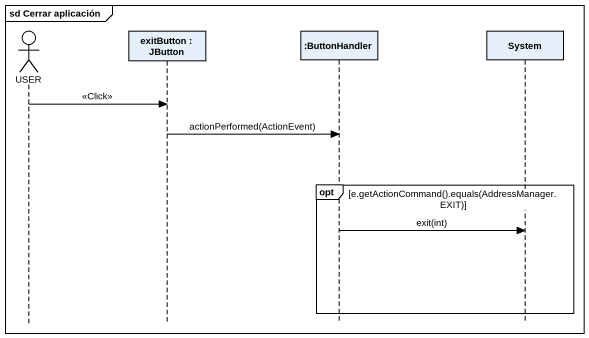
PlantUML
@startuml
mainframe sd Cerrar aplicación
hide footbox
actor USER
participant "exitButton : JButton" as exitButton
participant ":ButtonHandler" as ButtonHandler
participant System

USER -> exitButton : <<Click>>
exitButton -> ButtonHandler : actionPerformed(ActionEvent)
opt e.getActionCommand().equals(AddressManager.EXIT)
  ButtonHandler -> System : exit(int)
end
@enduml
